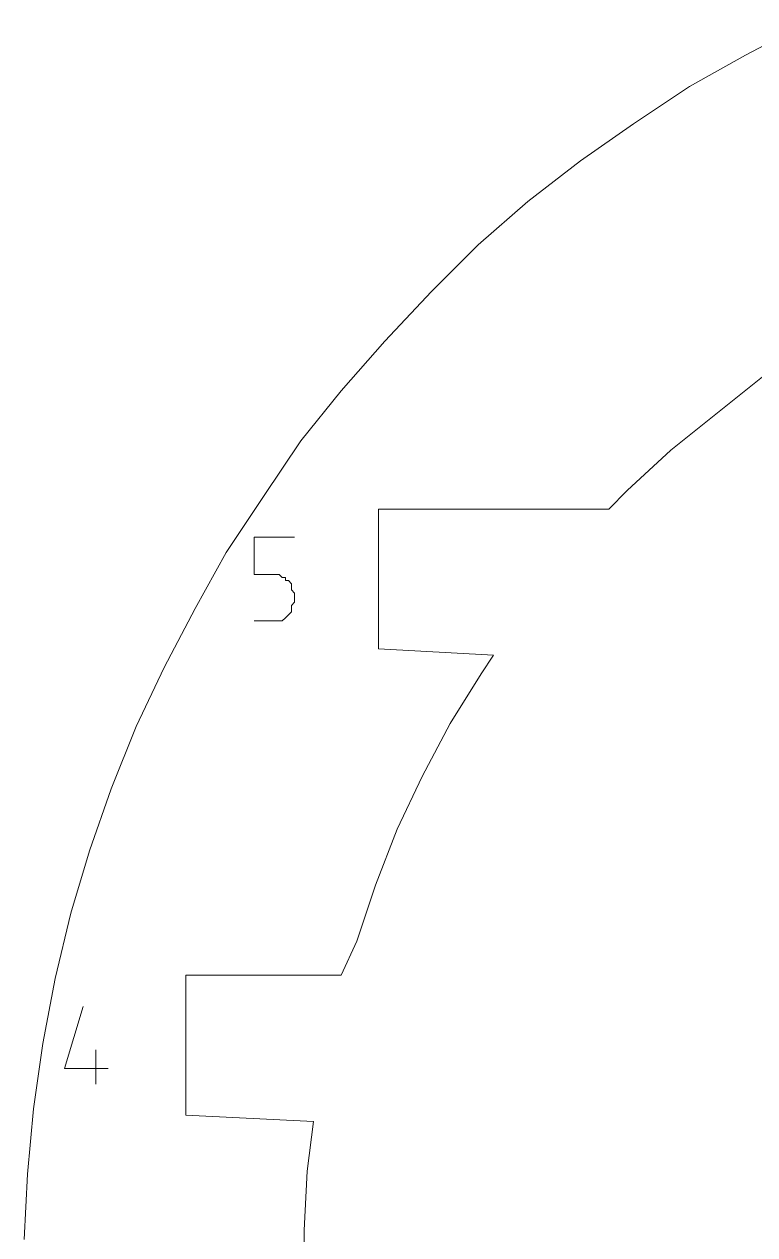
# Model space of a CAD drawing. Header units: centimetres. Extents: x -10.4 to 10.4, y -10.8 to 7.6.
# Drawn here: x -2.562 to -1.233, y -3.697 to -1.493 of the extents above; entities that cross this region are included whole.
import ezdxf
from ezdxf.lldxf.tags import DXFTag

# ---------------------------------------------------------------- set-up
doc = ezdxf.new("R2010")
doc.units = ezdxf.units.CM
doc.header["$MEASUREMENT"] = 0
doc.layers.add('layer 1', color=7, linetype='Continuous')
tags = doc.linetypes.add('New Line441', pattern=[0.2, 0.1, -0.1]).pattern_tags.tags
tags[6:7] = [DXFTag(74, 4), DXFTag(75, 0), DXFTag(340, '0'), DXFTag(46, 1.0), DXFTag(50, 0.0), DXFTag(44, 0.0), DXFTag(45, 0.0)]
tags[4:5] = [DXFTag(74, 4), DXFTag(75, 0), DXFTag(340, '0'), DXFTag(46, 1.0), DXFTag(50, 0.0), DXFTag(44, 0.0), DXFTag(45, 0.0)]
tags = doc.linetypes.add('New Line442', pattern=[0.2, 0.1, -0.1]).pattern_tags.tags
tags[6:7] = [DXFTag(74, 4), DXFTag(75, 0), DXFTag(340, '0'), DXFTag(46, 1.0), DXFTag(50, 0.0), DXFTag(44, 0.0), DXFTag(45, 0.0)]
tags[4:5] = [DXFTag(74, 4), DXFTag(75, 0), DXFTag(340, '0'), DXFTag(46, 1.0), DXFTag(50, 0.0), DXFTag(44, 0.0), DXFTag(45, 0.0)]
tags = doc.linetypes.add('New Line443', pattern=[0.2, 0.1, -0.1]).pattern_tags.tags
tags[6:7] = [DXFTag(74, 4), DXFTag(75, 0), DXFTag(340, '0'), DXFTag(46, 1.0), DXFTag(50, 0.0), DXFTag(44, 0.0), DXFTag(45, 0.0)]
tags[4:5] = [DXFTag(74, 4), DXFTag(75, 0), DXFTag(340, '0'), DXFTag(46, 1.0), DXFTag(50, 0.0), DXFTag(44, 0.0), DXFTag(45, 0.0)]
tags = doc.linetypes.add('New Line444', pattern=[0.2, 0.1, -0.1]).pattern_tags.tags
tags[6:7] = [DXFTag(74, 4), DXFTag(75, 0), DXFTag(340, '0'), DXFTag(46, 1.0), DXFTag(50, 0.0), DXFTag(44, 0.0), DXFTag(45, 0.0)]
tags[4:5] = [DXFTag(74, 4), DXFTag(75, 0), DXFTag(340, '0'), DXFTag(46, 1.0), DXFTag(50, 0.0), DXFTag(44, 0.0), DXFTag(45, 0.0)]
tags = doc.linetypes.add('New Line445', pattern=[0.2, 0.1, -0.1]).pattern_tags.tags
tags[6:7] = [DXFTag(74, 4), DXFTag(75, 0), DXFTag(340, '0'), DXFTag(46, 1.0), DXFTag(50, 0.0), DXFTag(44, 0.0), DXFTag(45, 0.0)]
tags[4:5] = [DXFTag(74, 4), DXFTag(75, 0), DXFTag(340, '0'), DXFTag(46, 1.0), DXFTag(50, 0.0), DXFTag(44, 0.0), DXFTag(45, 0.0)]
tags = doc.linetypes.add('New Line446', pattern=[0.2, 0.1, -0.1]).pattern_tags.tags
tags[6:7] = [DXFTag(74, 4), DXFTag(75, 0), DXFTag(340, '0'), DXFTag(46, 1.0), DXFTag(50, 0.0), DXFTag(44, 0.0), DXFTag(45, 0.0)]
tags[4:5] = [DXFTag(74, 4), DXFTag(75, 0), DXFTag(340, '0'), DXFTag(46, 1.0), DXFTag(50, 0.0), DXFTag(44, 0.0), DXFTag(45, 0.0)]
tags = doc.linetypes.add('New Line447', pattern=[0.2, 0.1, -0.1]).pattern_tags.tags
tags[6:7] = [DXFTag(74, 4), DXFTag(75, 0), DXFTag(340, '0'), DXFTag(46, 1.0), DXFTag(50, 0.0), DXFTag(44, 0.0), DXFTag(45, 0.0)]
tags[4:5] = [DXFTag(74, 4), DXFTag(75, 0), DXFTag(340, '0'), DXFTag(46, 1.0), DXFTag(50, 0.0), DXFTag(44, 0.0), DXFTag(45, 0.0)]
tags = doc.linetypes.add('New Line448', pattern=[0.2, 0.1, -0.1]).pattern_tags.tags
tags[6:7] = [DXFTag(74, 4), DXFTag(75, 0), DXFTag(340, '0'), DXFTag(46, 1.0), DXFTag(50, 0.0), DXFTag(44, 0.0), DXFTag(45, 0.0)]
tags[4:5] = [DXFTag(74, 4), DXFTag(75, 0), DXFTag(340, '0'), DXFTag(46, 1.0), DXFTag(50, 0.0), DXFTag(44, 0.0), DXFTag(45, 0.0)]
tags = doc.linetypes.add('New Line449', pattern=[0.2, 0.1, -0.1]).pattern_tags.tags
tags[6:7] = [DXFTag(74, 4), DXFTag(75, 0), DXFTag(340, '0'), DXFTag(46, 1.0), DXFTag(50, 0.0), DXFTag(44, 0.0), DXFTag(45, 0.0)]
tags[4:5] = [DXFTag(74, 4), DXFTag(75, 0), DXFTag(340, '0'), DXFTag(46, 1.0), DXFTag(50, 0.0), DXFTag(44, 0.0), DXFTag(45, 0.0)]
tags = doc.linetypes.add('New Line450', pattern=[0.2, 0.1, -0.1]).pattern_tags.tags
tags[6:7] = [DXFTag(74, 4), DXFTag(75, 0), DXFTag(340, '0'), DXFTag(46, 1.0), DXFTag(50, 0.0), DXFTag(44, 0.0), DXFTag(45, 0.0)]
tags[4:5] = [DXFTag(74, 4), DXFTag(75, 0), DXFTag(340, '0'), DXFTag(46, 1.0), DXFTag(50, 0.0), DXFTag(44, 0.0), DXFTag(45, 0.0)]
tags = doc.linetypes.add('New Line451', pattern=[0.2, 0.1, -0.1]).pattern_tags.tags
tags[6:7] = [DXFTag(74, 4), DXFTag(75, 0), DXFTag(340, '0'), DXFTag(46, 1.0), DXFTag(50, 0.0), DXFTag(44, 0.0), DXFTag(45, 0.0)]
tags[4:5] = [DXFTag(74, 4), DXFTag(75, 0), DXFTag(340, '0'), DXFTag(46, 1.0), DXFTag(50, 0.0), DXFTag(44, 0.0), DXFTag(45, 0.0)]
tags = doc.linetypes.add('New Line452', pattern=[0.2, 0.1, -0.1]).pattern_tags.tags
tags[6:7] = [DXFTag(74, 4), DXFTag(75, 0), DXFTag(340, '0'), DXFTag(46, 1.0), DXFTag(50, 0.0), DXFTag(44, 0.0), DXFTag(45, 0.0)]
tags[4:5] = [DXFTag(74, 4), DXFTag(75, 0), DXFTag(340, '0'), DXFTag(46, 1.0), DXFTag(50, 0.0), DXFTag(44, 0.0), DXFTag(45, 0.0)]
tags = doc.linetypes.add('New Line453', pattern=[0.2, 0.1, -0.1]).pattern_tags.tags
tags[6:7] = [DXFTag(74, 4), DXFTag(75, 0), DXFTag(340, '0'), DXFTag(46, 1.0), DXFTag(50, 0.0), DXFTag(44, 0.0), DXFTag(45, 0.0)]
tags[4:5] = [DXFTag(74, 4), DXFTag(75, 0), DXFTag(340, '0'), DXFTag(46, 1.0), DXFTag(50, 0.0), DXFTag(44, 0.0), DXFTag(45, 0.0)]
tags = doc.linetypes.add('New Line454', pattern=[0.2, 0.1, -0.1]).pattern_tags.tags
tags[6:7] = [DXFTag(74, 4), DXFTag(75, 0), DXFTag(340, '0'), DXFTag(46, 1.0), DXFTag(50, 0.0), DXFTag(44, 0.0), DXFTag(45, 0.0)]
tags[4:5] = [DXFTag(74, 4), DXFTag(75, 0), DXFTag(340, '0'), DXFTag(46, 1.0), DXFTag(50, 0.0), DXFTag(44, 0.0), DXFTag(45, 0.0)]
tags = doc.linetypes.add('New Line455', pattern=[0.2, 0.1, -0.1]).pattern_tags.tags
tags[6:7] = [DXFTag(74, 4), DXFTag(75, 0), DXFTag(340, '0'), DXFTag(46, 1.0), DXFTag(50, 0.0), DXFTag(44, 0.0), DXFTag(45, 0.0)]
tags[4:5] = [DXFTag(74, 4), DXFTag(75, 0), DXFTag(340, '0'), DXFTag(46, 1.0), DXFTag(50, 0.0), DXFTag(44, 0.0), DXFTag(45, 0.0)]
tags = doc.linetypes.add('New Line456', pattern=[0.2, 0.1, -0.1]).pattern_tags.tags
tags[6:7] = [DXFTag(74, 4), DXFTag(75, 0), DXFTag(340, '0'), DXFTag(46, 1.0), DXFTag(50, 0.0), DXFTag(44, 0.0), DXFTag(45, 0.0)]
tags[4:5] = [DXFTag(74, 4), DXFTag(75, 0), DXFTag(340, '0'), DXFTag(46, 1.0), DXFTag(50, 0.0), DXFTag(44, 0.0), DXFTag(45, 0.0)]
tags = doc.linetypes.add('New Line457', pattern=[0.2, 0.1, -0.1]).pattern_tags.tags
tags[6:7] = [DXFTag(74, 4), DXFTag(75, 0), DXFTag(340, '0'), DXFTag(46, 1.0), DXFTag(50, 0.0), DXFTag(44, 0.0), DXFTag(45, 0.0)]
tags[4:5] = [DXFTag(74, 4), DXFTag(75, 0), DXFTag(340, '0'), DXFTag(46, 1.0), DXFTag(50, 0.0), DXFTag(44, 0.0), DXFTag(45, 0.0)]
tags = doc.linetypes.add('New Line458', pattern=[0.2, 0.1, -0.1]).pattern_tags.tags
tags[6:7] = [DXFTag(74, 4), DXFTag(75, 0), DXFTag(340, '0'), DXFTag(46, 1.0), DXFTag(50, 0.0), DXFTag(44, 0.0), DXFTag(45, 0.0)]
tags[4:5] = [DXFTag(74, 4), DXFTag(75, 0), DXFTag(340, '0'), DXFTag(46, 1.0), DXFTag(50, 0.0), DXFTag(44, 0.0), DXFTag(45, 0.0)]
tags = doc.linetypes.add('New Line459', pattern=[0.2, 0.1, -0.1]).pattern_tags.tags
tags[6:7] = [DXFTag(74, 4), DXFTag(75, 0), DXFTag(340, '0'), DXFTag(46, 1.0), DXFTag(50, 0.0), DXFTag(44, 0.0), DXFTag(45, 0.0)]
tags[4:5] = [DXFTag(74, 4), DXFTag(75, 0), DXFTag(340, '0'), DXFTag(46, 1.0), DXFTag(50, 0.0), DXFTag(44, 0.0), DXFTag(45, 0.0)]
tags = doc.linetypes.add('New Line460', pattern=[0.2, 0.1, -0.1]).pattern_tags.tags
tags[6:7] = [DXFTag(74, 4), DXFTag(75, 0), DXFTag(340, '0'), DXFTag(46, 1.0), DXFTag(50, 0.0), DXFTag(44, 0.0), DXFTag(45, 0.0)]
tags[4:5] = [DXFTag(74, 4), DXFTag(75, 0), DXFTag(340, '0'), DXFTag(46, 1.0), DXFTag(50, 0.0), DXFTag(44, 0.0), DXFTag(45, 0.0)]
tags = doc.linetypes.add('New Line495', pattern=[0.2, 0.1, -0.1]).pattern_tags.tags
tags[6:7] = [DXFTag(74, 4), DXFTag(75, 0), DXFTag(340, '0'), DXFTag(46, 1.0), DXFTag(50, 0.0), DXFTag(44, 0.0), DXFTag(45, 0.0)]
tags[4:5] = [DXFTag(74, 4), DXFTag(75, 0), DXFTag(340, '0'), DXFTag(46, 1.0), DXFTag(50, 0.0), DXFTag(44, 0.0), DXFTag(45, 0.0)]
tags = doc.linetypes.add('New Line496', pattern=[0.2, 0.1, -0.1]).pattern_tags.tags
tags[6:7] = [DXFTag(74, 4), DXFTag(75, 0), DXFTag(340, '0'), DXFTag(46, 1.0), DXFTag(50, 0.0), DXFTag(44, 0.0), DXFTag(45, 0.0)]
tags[4:5] = [DXFTag(74, 4), DXFTag(75, 0), DXFTag(340, '0'), DXFTag(46, 1.0), DXFTag(50, 0.0), DXFTag(44, 0.0), DXFTag(45, 0.0)]
tags = doc.linetypes.add('New Line497', pattern=[0.2, 0.1, -0.1]).pattern_tags.tags
tags[6:7] = [DXFTag(74, 4), DXFTag(75, 0), DXFTag(340, '0'), DXFTag(46, 1.0), DXFTag(50, 0.0), DXFTag(44, 0.0), DXFTag(45, 0.0)]
tags[4:5] = [DXFTag(74, 4), DXFTag(75, 0), DXFTag(340, '0'), DXFTag(46, 1.0), DXFTag(50, 0.0), DXFTag(44, 0.0), DXFTag(45, 0.0)]
tags = doc.linetypes.add('New Line498', pattern=[0.2, 0.1, -0.1]).pattern_tags.tags
tags[6:7] = [DXFTag(74, 4), DXFTag(75, 0), DXFTag(340, '0'), DXFTag(46, 1.0), DXFTag(50, 0.0), DXFTag(44, 0.0), DXFTag(45, 0.0)]
tags[4:5] = [DXFTag(74, 4), DXFTag(75, 0), DXFTag(340, '0'), DXFTag(46, 1.0), DXFTag(50, 0.0), DXFTag(44, 0.0), DXFTag(45, 0.0)]
tags = doc.linetypes.add('New Line499', pattern=[0.2, 0.1, -0.1]).pattern_tags.tags
tags[6:7] = [DXFTag(74, 4), DXFTag(75, 0), DXFTag(340, '0'), DXFTag(46, 1.0), DXFTag(50, 0.0), DXFTag(44, 0.0), DXFTag(45, 0.0)]
tags[4:5] = [DXFTag(74, 4), DXFTag(75, 0), DXFTag(340, '0'), DXFTag(46, 1.0), DXFTag(50, 0.0), DXFTag(44, 0.0), DXFTag(45, 0.0)]
tags = doc.linetypes.add('New Line500', pattern=[0.2, 0.1, -0.1]).pattern_tags.tags
tags[6:7] = [DXFTag(74, 4), DXFTag(75, 0), DXFTag(340, '0'), DXFTag(46, 1.0), DXFTag(50, 0.0), DXFTag(44, 0.0), DXFTag(45, 0.0)]
tags[4:5] = [DXFTag(74, 4), DXFTag(75, 0), DXFTag(340, '0'), DXFTag(46, 1.0), DXFTag(50, 0.0), DXFTag(44, 0.0), DXFTag(45, 0.0)]
tags = doc.linetypes.add('New Line501', pattern=[0.2, 0.1, -0.1]).pattern_tags.tags
tags[6:7] = [DXFTag(74, 4), DXFTag(75, 0), DXFTag(340, '0'), DXFTag(46, 1.0), DXFTag(50, 0.0), DXFTag(44, 0.0), DXFTag(45, 0.0)]
tags[4:5] = [DXFTag(74, 4), DXFTag(75, 0), DXFTag(340, '0'), DXFTag(46, 1.0), DXFTag(50, 0.0), DXFTag(44, 0.0), DXFTag(45, 0.0)]
tags = doc.linetypes.add('New Line502', pattern=[0.2, 0.1, -0.1]).pattern_tags.tags
tags[6:7] = [DXFTag(74, 4), DXFTag(75, 0), DXFTag(340, '0'), DXFTag(46, 1.0), DXFTag(50, 0.0), DXFTag(44, 0.0), DXFTag(45, 0.0)]
tags[4:5] = [DXFTag(74, 4), DXFTag(75, 0), DXFTag(340, '0'), DXFTag(46, 1.0), DXFTag(50, 0.0), DXFTag(44, 0.0), DXFTag(45, 0.0)]
tags = doc.linetypes.add('New Line503', pattern=[0.2, 0.1, -0.1]).pattern_tags.tags
tags[6:7] = [DXFTag(74, 4), DXFTag(75, 0), DXFTag(340, '0'), DXFTag(46, 1.0), DXFTag(50, 0.0), DXFTag(44, 0.0), DXFTag(45, 0.0)]
tags[4:5] = [DXFTag(74, 4), DXFTag(75, 0), DXFTag(340, '0'), DXFTag(46, 1.0), DXFTag(50, 0.0), DXFTag(44, 0.0), DXFTag(45, 0.0)]
tags = doc.linetypes.add('New Line504', pattern=[0.2, 0.1, -0.1]).pattern_tags.tags
tags[6:7] = [DXFTag(74, 4), DXFTag(75, 0), DXFTag(340, '0'), DXFTag(46, 1.0), DXFTag(50, 0.0), DXFTag(44, 0.0), DXFTag(45, 0.0)]
tags[4:5] = [DXFTag(74, 4), DXFTag(75, 0), DXFTag(340, '0'), DXFTag(46, 1.0), DXFTag(50, 0.0), DXFTag(44, 0.0), DXFTag(45, 0.0)]
tags = doc.linetypes.add('New Line505', pattern=[0.2, 0.1, -0.1]).pattern_tags.tags
tags[6:7] = [DXFTag(74, 4), DXFTag(75, 0), DXFTag(340, '0'), DXFTag(46, 1.0), DXFTag(50, 0.0), DXFTag(44, 0.0), DXFTag(45, 0.0)]
tags[4:5] = [DXFTag(74, 4), DXFTag(75, 0), DXFTag(340, '0'), DXFTag(46, 1.0), DXFTag(50, 0.0), DXFTag(44, 0.0), DXFTag(45, 0.0)]
tags = doc.linetypes.add('New Line506', pattern=[0.2, 0.1, -0.1]).pattern_tags.tags
tags[6:7] = [DXFTag(74, 4), DXFTag(75, 0), DXFTag(340, '0'), DXFTag(46, 1.0), DXFTag(50, 0.0), DXFTag(44, 0.0), DXFTag(45, 0.0)]
tags[4:5] = [DXFTag(74, 4), DXFTag(75, 0), DXFTag(340, '0'), DXFTag(46, 1.0), DXFTag(50, 0.0), DXFTag(44, 0.0), DXFTag(45, 0.0)]
tags = doc.linetypes.add('New Line507', pattern=[0.2, 0.1, -0.1]).pattern_tags.tags
tags[6:7] = [DXFTag(74, 4), DXFTag(75, 0), DXFTag(340, '0'), DXFTag(46, 1.0), DXFTag(50, 0.0), DXFTag(44, 0.0), DXFTag(45, 0.0)]
tags[4:5] = [DXFTag(74, 4), DXFTag(75, 0), DXFTag(340, '0'), DXFTag(46, 1.0), DXFTag(50, 0.0), DXFTag(44, 0.0), DXFTag(45, 0.0)]
tags = doc.linetypes.add('New Line508', pattern=[0.2, 0.1, -0.1]).pattern_tags.tags
tags[6:7] = [DXFTag(74, 4), DXFTag(75, 0), DXFTag(340, '0'), DXFTag(46, 1.0), DXFTag(50, 0.0), DXFTag(44, 0.0), DXFTag(45, 0.0)]
tags[4:5] = [DXFTag(74, 4), DXFTag(75, 0), DXFTag(340, '0'), DXFTag(46, 1.0), DXFTag(50, 0.0), DXFTag(44, 0.0), DXFTag(45, 0.0)]
tags = doc.linetypes.add('New Line509', pattern=[0.2, 0.1, -0.1]).pattern_tags.tags
tags[6:7] = [DXFTag(74, 4), DXFTag(75, 0), DXFTag(340, '0'), DXFTag(46, 1.0), DXFTag(50, 0.0), DXFTag(44, 0.0), DXFTag(45, 0.0)]
tags[4:5] = [DXFTag(74, 4), DXFTag(75, 0), DXFTag(340, '0'), DXFTag(46, 1.0), DXFTag(50, 0.0), DXFTag(44, 0.0), DXFTag(45, 0.0)]
tags = doc.linetypes.add('New Line510', pattern=[0.2, 0.1, -0.1]).pattern_tags.tags
tags[6:7] = [DXFTag(74, 4), DXFTag(75, 0), DXFTag(340, '0'), DXFTag(46, 1.0), DXFTag(50, 0.0), DXFTag(44, 0.0), DXFTag(45, 0.0)]
tags[4:5] = [DXFTag(74, 4), DXFTag(75, 0), DXFTag(340, '0'), DXFTag(46, 1.0), DXFTag(50, 0.0), DXFTag(44, 0.0), DXFTag(45, 0.0)]
tags = doc.linetypes.add('New Line511', pattern=[0.2, 0.1, -0.1]).pattern_tags.tags
tags[6:7] = [DXFTag(74, 4), DXFTag(75, 0), DXFTag(340, '0'), DXFTag(46, 1.0), DXFTag(50, 0.0), DXFTag(44, 0.0), DXFTag(45, 0.0)]
tags[4:5] = [DXFTag(74, 4), DXFTag(75, 0), DXFTag(340, '0'), DXFTag(46, 1.0), DXFTag(50, 0.0), DXFTag(44, 0.0), DXFTag(45, 0.0)]
tags = doc.linetypes.add('New Line512', pattern=[0.2, 0.1, -0.1]).pattern_tags.tags
tags[6:7] = [DXFTag(74, 4), DXFTag(75, 0), DXFTag(340, '0'), DXFTag(46, 1.0), DXFTag(50, 0.0), DXFTag(44, 0.0), DXFTag(45, 0.0)]
tags[4:5] = [DXFTag(74, 4), DXFTag(75, 0), DXFTag(340, '0'), DXFTag(46, 1.0), DXFTag(50, 0.0), DXFTag(44, 0.0), DXFTag(45, 0.0)]
tags = doc.linetypes.add('New Line513', pattern=[0.2, 0.1, -0.1]).pattern_tags.tags
tags[6:7] = [DXFTag(74, 4), DXFTag(75, 0), DXFTag(340, '0'), DXFTag(46, 1.0), DXFTag(50, 0.0), DXFTag(44, 0.0), DXFTag(45, 0.0)]
tags[4:5] = [DXFTag(74, 4), DXFTag(75, 0), DXFTag(340, '0'), DXFTag(46, 1.0), DXFTag(50, 0.0), DXFTag(44, 0.0), DXFTag(45, 0.0)]
tags = doc.linetypes.add('New Line514', pattern=[0.2, 0.1, -0.1]).pattern_tags.tags
tags[6:7] = [DXFTag(74, 4), DXFTag(75, 0), DXFTag(340, '0'), DXFTag(46, 1.0), DXFTag(50, 0.0), DXFTag(44, 0.0), DXFTag(45, 0.0)]
tags[4:5] = [DXFTag(74, 4), DXFTag(75, 0), DXFTag(340, '0'), DXFTag(46, 1.0), DXFTag(50, 0.0), DXFTag(44, 0.0), DXFTag(45, 0.0)]
tags = doc.linetypes.add('New Line515', pattern=[0.2, 0.1, -0.1]).pattern_tags.tags
tags[6:7] = [DXFTag(74, 4), DXFTag(75, 0), DXFTag(340, '0'), DXFTag(46, 1.0), DXFTag(50, 0.0), DXFTag(44, 0.0), DXFTag(45, 0.0)]
tags[4:5] = [DXFTag(74, 4), DXFTag(75, 0), DXFTag(340, '0'), DXFTag(46, 1.0), DXFTag(50, 0.0), DXFTag(44, 0.0), DXFTag(45, 0.0)]
tags = doc.linetypes.add('New Line516', pattern=[0.2, 0.1, -0.1]).pattern_tags.tags
tags[6:7] = [DXFTag(74, 4), DXFTag(75, 0), DXFTag(340, '0'), DXFTag(46, 1.0), DXFTag(50, 0.0), DXFTag(44, 0.0), DXFTag(45, 0.0)]
tags[4:5] = [DXFTag(74, 4), DXFTag(75, 0), DXFTag(340, '0'), DXFTag(46, 1.0), DXFTag(50, 0.0), DXFTag(44, 0.0), DXFTag(45, 0.0)]
tags = doc.linetypes.add('New Line517', pattern=[0.2, 0.1, -0.1]).pattern_tags.tags
tags[6:7] = [DXFTag(74, 4), DXFTag(75, 0), DXFTag(340, '0'), DXFTag(46, 1.0), DXFTag(50, 0.0), DXFTag(44, 0.0), DXFTag(45, 0.0)]
tags[4:5] = [DXFTag(74, 4), DXFTag(75, 0), DXFTag(340, '0'), DXFTag(46, 1.0), DXFTag(50, 0.0), DXFTag(44, 0.0), DXFTag(45, 0.0)]

msp = doc.modelspace()

# ---------------------------------------------------------------- linework, layer by layer
at = {"layer": 'layer 1', "color": 5, "linetype": 'New Line495', "lineweight": 9}
msp.add_open_spline([(-1.14197, -1.49281), (-1.14197, -1.49281), (-1.24946, -1.54939), (-1.24946, -1.54939)], degree=3, dxfattribs=at)
at = {"layer": 'layer 1', "color": 5, "linetype": 'New Line496', "lineweight": 9}
msp.add_open_spline([(-1.24946, -1.54939), (-1.24946, -1.54939), (-1.3514, -1.60597), (-1.3514, -1.60597)], degree=3, dxfattribs=at)
at = {"layer": 'layer 1', "color": 5, "linetype": 'New Line497', "lineweight": 9}
msp.add_open_spline([(-1.3514, -1.60597), (-1.3514, -1.60597), (-1.45319, -1.67394), (-1.45319, -1.67394)], degree=3, dxfattribs=at)
at = {"layer": 'layer 1', "color": 5, "linetype": 'New Line498', "lineweight": 9}
msp.add_open_spline([(-1.45319, -1.67394), (-1.45319, -1.67394), (-1.54945, -1.74176), (-1.54945, -1.74176)], degree=3, dxfattribs=at)
at = {"layer": 'layer 1', "color": 5, "linetype": 'New Line499', "lineweight": 9}
msp.add_open_spline([(-1.54945, -1.74176), (-1.54945, -1.74176), (-1.64555, -1.81541), (-1.64555, -1.81541)], degree=3, dxfattribs=at)
at = {"layer": 'layer 1', "color": 5, "linetype": 'New Line500', "lineweight": 9}
msp.add_open_spline([(-1.64555, -1.81541), (-1.64555, -1.81541), (-1.73612, -1.8946), (-1.73612, -1.8946)], degree=3, dxfattribs=at)
at = {"layer": 'layer 1', "color": 5, "linetype": 'New Line501', "lineweight": 9}
msp.add_open_spline([(-1.73612, -1.8946), (-1.73612, -1.8946), (-1.821, -1.97947), (-1.821, -1.97947)], degree=3, dxfattribs=at)
at = {"layer": 'layer 1', "color": 5, "linetype": 'New Line502', "lineweight": 9}
msp.add_open_spline([(-1.821, -1.97947), (-1.821, -1.97947), (-1.90588, -2.06989), (-1.90588, -2.06989)], degree=3, dxfattribs=at)
at = {"layer": 'layer 1', "color": 5, "linetype": 'New Line503', "lineweight": 9}
msp.add_open_spline([(-1.90588, -2.06989), (-1.90588, -2.06989), (-1.98507, -2.16046), (-1.98507, -2.16046)], degree=3, dxfattribs=at)
at = {"layer": 'layer 1', "color": 5, "linetype": 'New Line460', "lineweight": 9}
msp.add_open_spline([(-1.30051, -2.20013), (-1.30051, -2.20013), (-1.21563, -2.13217), (-1.21563, -2.13217)], degree=3, dxfattribs=at)
at = {"layer": 'layer 1', "color": 5, "linetype": 'New Line504', "lineweight": 9}
msp.add_open_spline([(-1.98507, -2.16046), (-1.98507, -2.16046), (-2.05858, -2.25103), (-2.05858, -2.25103)], degree=3, dxfattribs=at)
at = {"layer": 'layer 1', "color": 5, "linetype": 'New Line459', "lineweight": 9}
msp.add_open_spline([(-1.38523, -2.26794), (-1.38523, -2.26794), (-1.30051, -2.20013), (-1.30051, -2.20013)], degree=3, dxfattribs=at)
at = {"layer": 'layer 1', "color": 5, "linetype": 'New Line505', "lineweight": 9}
msp.add_open_spline([(-2.05858, -2.25103), (-2.05858, -2.25103), (-2.12654, -2.35282), (-2.12654, -2.35282)], degree=3, dxfattribs=at)
at = {"layer": 'layer 1', "color": 5, "linetype": 'New Line458', "lineweight": 9}
msp.add_open_spline([(-1.46457, -2.34159), (-1.46457, -2.34159), (-1.38523, -2.26794), (-1.38523, -2.26794)], degree=3, dxfattribs=at)
at = {"layer": 'layer 1', "color": 5, "linetype": 'New Line506', "lineweight": 9}
msp.add_open_spline([(-2.12654, -2.35282), (-2.12654, -2.35282), (-2.19435, -2.45477), (-2.19435, -2.45477)], degree=3, dxfattribs=at)
at = {"layer": 'layer 1', "color": 5, "linetype": 'New Line457', "lineweight": 9}
msp.add_open_spline([(-1.4984, -2.37543), (-1.4984, -2.37543), (-1.46457, -2.34159), (-1.46457, -2.34159)], degree=3, dxfattribs=at)
at = {"layer": 'layer 1', "color": 5, "linetype": 'New Line455', "lineweight": 9}
msp.add_open_spline([(-1.91711, -2.63006), (-1.91711, -2.63006), (-1.91711, -2.37543), (-1.91711, -2.37543)], degree=3, dxfattribs=at)
at = {"layer": 'layer 1', "color": 5, "linetype": 'New Line456', "lineweight": 9}
msp.add_open_spline([(-1.91711, -2.37543), (-1.91711, -2.37543), (-1.4984, -2.37543), (-1.4984, -2.37543)], degree=3, dxfattribs=at)
at = {"layer": 'layer 1', "color": 1, "lineweight": 20}
for points in [[(-2.14345, -2.49429), (-2.14345, -2.49429), (-2.14345, -2.42647), (-2.14345, -2.42647)], [(-2.14345, -2.42647), (-2.14345, -2.42647), (-2.06995, -2.42647), (-2.06995, -2.42647)], [(-2.10947, -2.49429), (-2.10947, -2.49429), (-2.14345, -2.49429), (-2.14345, -2.49429)], [(-2.09824, -2.49429), (-2.09824, -2.49429), (-2.10947, -2.49429), (-2.10947, -2.49429)], [(-2.09255, -2.49997), (-2.09255, -2.49997), (-2.09824, -2.49429), (-2.09824, -2.49429)], [(-2.08686, -2.49997), (-2.08686, -2.49997), (-2.09255, -2.49997), (-2.09255, -2.49997)], [(-2.08686, -2.50566), (-2.08686, -2.50566), (-2.08686, -2.49997), (-2.08686, -2.49997)], [(-2.08118, -2.50566), (-2.08118, -2.50566), (-2.08686, -2.50566), (-2.08686, -2.50566)], [(-2.07564, -2.51135), (-2.07564, -2.51135), (-2.08118, -2.50566), (-2.08118, -2.50566)], [(-2.07564, -2.51689), (-2.07564, -2.51689), (-2.07564, -2.51135), (-2.07564, -2.51135)], [(-2.07564, -2.52258), (-2.07564, -2.52258), (-2.07564, -2.51689), (-2.07564, -2.51689)], [(-2.06995, -2.52827), (-2.06995, -2.52827), (-2.07564, -2.52258), (-2.07564, -2.52258)], [(-2.06995, -2.54518), (-2.06995, -2.54518), (-2.06995, -2.52827), (-2.06995, -2.52827)], [(-2.06995, -2.52827), (-2.06995, -2.52827), (-2.06995, -2.52827), (-2.06995, -2.52827)], [(-2.07564, -2.55087), (-2.07564, -2.55087), (-2.06995, -2.54518), (-2.06995, -2.54518)], [(-2.07564, -2.55656), (-2.07564, -2.55656), (-2.07564, -2.55087), (-2.07564, -2.55087)], [(-2.09255, -2.57917), (-2.09255, -2.57917), (-2.08686, -2.57348), (-2.08686, -2.57348)], [(-2.08686, -2.57348), (-2.08686, -2.57348), (-2.08118, -2.56779), (-2.08118, -2.56779)], [(-2.08686, -2.57348), (-2.08686, -2.57348), (-2.08686, -2.57348), (-2.08686, -2.57348)], [(-2.08118, -2.56779), (-2.08118, -2.56779), (-2.07564, -2.56225), (-2.07564, -2.56225)], [(-2.07564, -2.56225), (-2.07564, -2.56225), (-2.07564, -2.55656), (-2.07564, -2.55656)], [(-2.14345, -2.57917), (-2.14345, -2.57917), (-2.10947, -2.57917), (-2.10947, -2.57917)], [(-2.10947, -2.57917), (-2.10947, -2.57917), (-2.10947, -2.57917), (-2.10947, -2.57917)], [(-2.10947, -2.57917), (-2.10947, -2.57917), (-2.09824, -2.57917), (-2.09824, -2.57917)], [(-2.09824, -2.57917), (-2.09824, -2.57917), (-2.09255, -2.57917), (-2.09255, -2.57917)], [(-2.48866, -3.39397), (-2.48866, -3.39397), (-2.45467, -3.2808), (-2.45467, -3.2808)], [(-2.43207, -3.42226), (-2.43207, -3.42226), (-2.43207, -3.35999), (-2.43207, -3.35999)], [(-2.40947, -3.39397), (-2.40947, -3.39397), (-2.48866, -3.39397), (-2.48866, -3.39397)]]:
    msp.add_open_spline(points, degree=3, dxfattribs=at)
at = {"layer": 'layer 1', "color": 5, "linetype": 'New Line507', "lineweight": 9}
msp.add_open_spline([(-2.19435, -2.45477), (-2.19435, -2.45477), (-2.25094, -2.55656), (-2.25094, -2.55656)], degree=3, dxfattribs=at)
at = {"layer": 'layer 1', "color": 5, "linetype": 'New Line508', "lineweight": 9}
msp.add_open_spline([(-2.25094, -2.55656), (-2.25094, -2.55656), (-2.30752, -2.66405), (-2.30752, -2.66405)], degree=3, dxfattribs=at)
at = {"layer": 'layer 1', "color": 5, "linetype": 'New Line454', "lineweight": 9}
msp.add_open_spline([(-1.70783, -2.64144), (-1.70783, -2.64144), (-1.91711, -2.63006), (-1.91711, -2.63006)], degree=3, dxfattribs=at)
at = {"layer": 'layer 1', "color": 5, "linetype": 'New Line453', "lineweight": 9}
msp.add_open_spline([(-1.73043, -2.67542), (-1.73043, -2.67542), (-1.70783, -2.64144), (-1.70783, -2.64144)], degree=3, dxfattribs=at)
at = {"layer": 'layer 1', "color": 5, "linetype": 'New Line509', "lineweight": 9}
msp.add_open_spline([(-2.30752, -2.66405), (-2.30752, -2.66405), (-2.35842, -2.77153), (-2.35842, -2.77153)], degree=3, dxfattribs=at)
at = {"layer": 'layer 1', "color": 5, "linetype": 'New Line452', "lineweight": 9}
msp.add_open_spline([(-1.78703, -2.76584), (-1.78703, -2.76584), (-1.73043, -2.67542), (-1.73043, -2.67542)], degree=3, dxfattribs=at)
at = {"layer": 'layer 1', "color": 5, "linetype": 'New Line510', "lineweight": 9}
msp.add_open_spline([(-2.35842, -2.77153), (-2.35842, -2.77153), (-2.40378, -2.8847), (-2.40378, -2.8847)], degree=3, dxfattribs=at)
at = {"layer": 'layer 1', "color": 5, "linetype": 'New Line451', "lineweight": 9}
msp.add_open_spline([(-1.83792, -2.86209), (-1.83792, -2.86209), (-1.78703, -2.76584), (-1.78703, -2.76584)], degree=3, dxfattribs=at)
at = {"layer": 'layer 1', "color": 5, "linetype": 'New Line450', "lineweight": 9}
msp.add_open_spline([(-1.88327, -2.95821), (-1.88327, -2.95821), (-1.83792, -2.86209), (-1.83792, -2.86209)], degree=3, dxfattribs=at)
at = {"layer": 'layer 1', "color": 5, "linetype": 'New Line511', "lineweight": 9}
msp.add_open_spline([(-2.40378, -2.8847), (-2.40378, -2.8847), (-2.4433, -2.99787), (-2.4433, -2.99787)], degree=3, dxfattribs=at)
at = {"layer": 'layer 1', "color": 5, "linetype": 'New Line449', "lineweight": 9}
msp.add_open_spline([(-1.9228, -3.06014), (-1.9228, -3.06014), (-1.88327, -2.95821), (-1.88327, -2.95821)], degree=3, dxfattribs=at)
at = {"layer": 'layer 1', "color": 5, "linetype": 'New Line512', "lineweight": 9}
msp.add_open_spline([(-2.4433, -2.99787), (-2.4433, -2.99787), (-2.47728, -3.11105), (-2.47728, -3.11105)], degree=3, dxfattribs=at)
at = {"layer": 'layer 1', "color": 5, "linetype": 'New Line448', "lineweight": 9}
msp.add_open_spline([(-1.95678, -3.16194), (-1.95678, -3.16194), (-1.9228, -3.06014), (-1.9228, -3.06014)], degree=3, dxfattribs=at)
at = {"layer": 'layer 1', "color": 5, "linetype": 'New Line513', "lineweight": 9}
msp.add_open_spline([(-2.47728, -3.11105), (-2.47728, -3.11105), (-2.50557, -3.2299), (-2.50557, -3.2299)], degree=3, dxfattribs=at)
at = {"layer": 'layer 1', "color": 5, "linetype": 'New Line447', "lineweight": 9}
msp.add_open_spline([(-1.98507, -3.22421), (-1.98507, -3.22421), (-1.95678, -3.16194), (-1.95678, -3.16194)], degree=3, dxfattribs=at)
at = {"layer": 'layer 1', "color": 5, "linetype": 'New Line514', "lineweight": 9}
msp.add_open_spline([(-2.50557, -3.2299), (-2.50557, -3.2299), (-2.52818, -3.34861), (-2.52818, -3.34861)], degree=3, dxfattribs=at)
at = {"layer": 'layer 1', "color": 5, "linetype": 'New Line445', "lineweight": 9}
msp.add_open_spline([(-2.268, -3.47885), (-2.268, -3.47885), (-2.268, -3.22421), (-2.268, -3.22421)], degree=3, dxfattribs=at)
at = {"layer": 'layer 1', "color": 5, "linetype": 'New Line446', "lineweight": 9}
msp.add_open_spline([(-2.268, -3.22421), (-2.268, -3.22421), (-1.98507, -3.22421), (-1.98507, -3.22421)], degree=3, dxfattribs=at)
at = {"layer": 'layer 1', "color": 5, "linetype": 'New Line515', "lineweight": 9}
msp.add_open_spline([(-2.52818, -3.34861), (-2.52818, -3.34861), (-2.54524, -3.46748), (-2.54524, -3.46748)], degree=3, dxfattribs=at)
at = {"layer": 'layer 1', "color": 5, "linetype": 'New Line516', "lineweight": 9}
msp.add_open_spline([(-2.54524, -3.46748), (-2.54524, -3.46748), (-2.55647, -3.58633), (-2.55647, -3.58633)], degree=3, dxfattribs=at)
at = {"layer": 'layer 1', "color": 5, "linetype": 'New Line444', "lineweight": 9}
msp.add_open_spline([(-2.03597, -3.49008), (-2.03597, -3.49008), (-2.268, -3.47885), (-2.268, -3.47885)], degree=3, dxfattribs=at)
at = {"layer": 'layer 1', "color": 5, "linetype": 'New Line443', "lineweight": 9}
msp.add_open_spline([(-2.04735, -3.58064), (-2.04735, -3.58064), (-2.03597, -3.49008), (-2.03597, -3.49008)], degree=3, dxfattribs=at)
at = {"layer": 'layer 1', "color": 5, "linetype": 'New Line517', "lineweight": 9}
msp.add_open_spline([(-2.55647, -3.58633), (-2.55647, -3.58633), (-2.56216, -3.70504), (-2.56216, -3.70504)], degree=3, dxfattribs=at)
at = {"layer": 'layer 1', "color": 5, "linetype": 'New Line442', "lineweight": 9}
msp.add_open_spline([(-2.05289, -3.68812), (-2.05289, -3.68812), (-2.04735, -3.58064), (-2.04735, -3.58064)], degree=3, dxfattribs=at)
at = {"layer": 'layer 1', "color": 5, "linetype": 'New Line441', "lineweight": 9}
msp.add_open_spline([(-2.05289, -3.79561), (-2.05289, -3.79561), (-2.05289, -3.68812), (-2.05289, -3.68812)], degree=3, dxfattribs=at)

doc.saveas('drawing.dxf')
